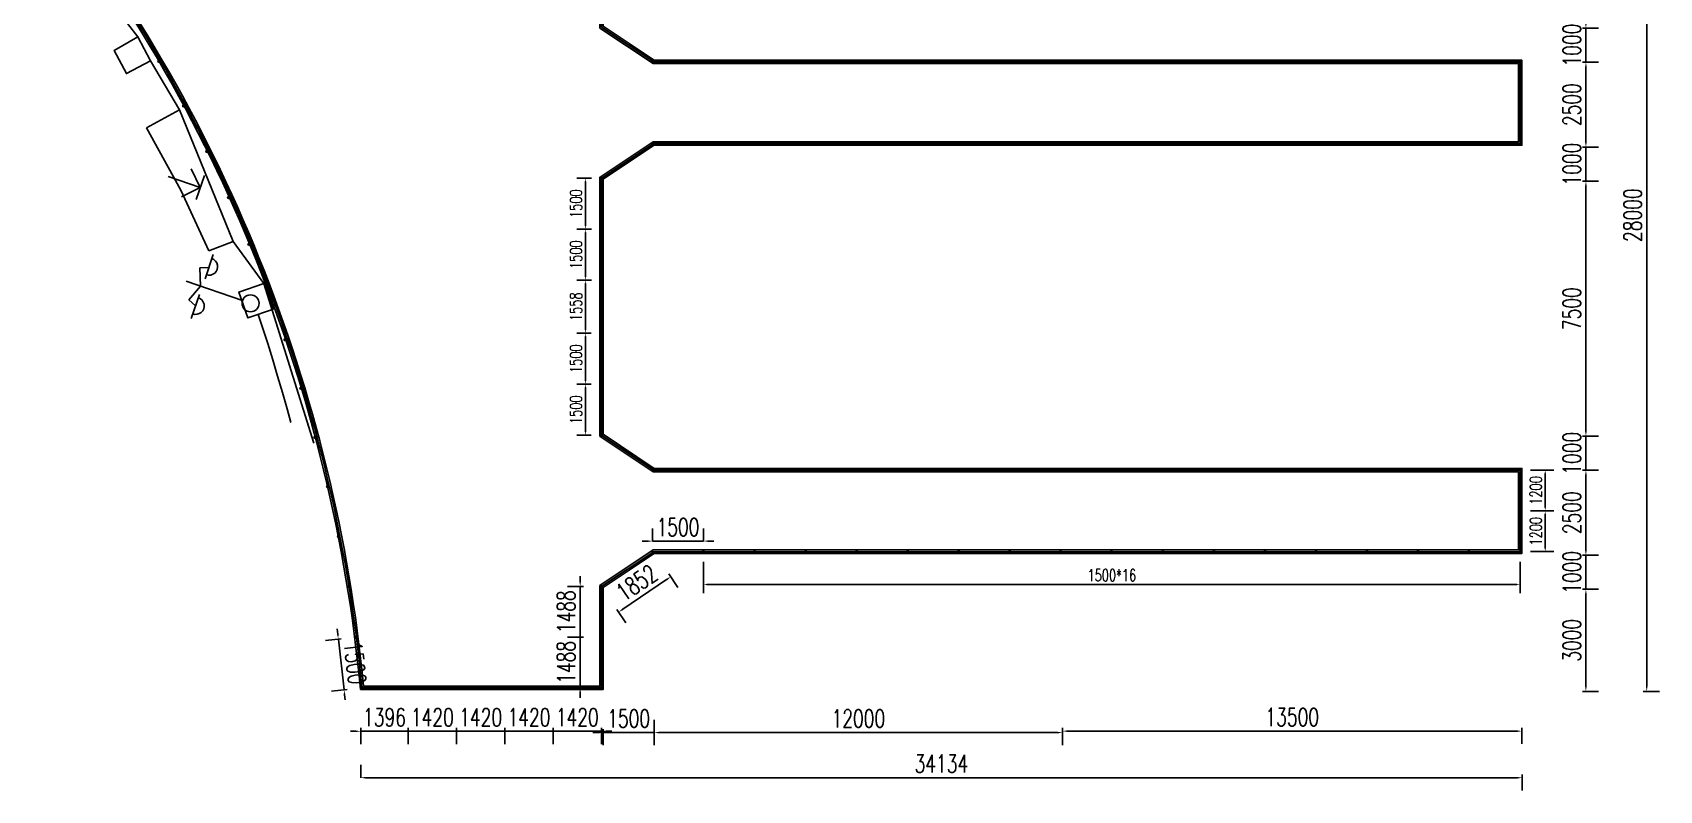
# Model space of a CAD drawing. Extents: x -89702 to 926017, y -610001 to -56924.
# Drawn here: x 507167 to 554980, y -133626 to -111341 of the extents above; entities that cross this region are included whole.
import ezdxf

# ---------------------------------------------------------------- set-up
doc = ezdxf.new("R2010")
doc.units = 0
doc.header["$LTSCALE"] = 10
doc.header["$MEASUREMENT"] = 0
for name, color, linetype in [('BJ03', 3, 'Continuous'), ('BJ06', 5, 'Continuous'), ('BJ09', 11, 'Continuous'), ('L-TEXT文字标注', 7, 'Continuous'), ('W-PLASTIC_RAILINGS塑木栏杆', 6, 'Continuous'), ('W-STEEL_FRAME钢架', 3, 'Continuous')]:
    doc.layers.add(name, color=color, linetype=linetype)
doc.layers.add('文字标注', color=7, linetype='Continuous', lineweight=18)
doc.styles.add('STANDARD_T3', font='simplex.shx', dxfattribs={"width": 0.7, "bigfont": 'gbcbig.shx'})
doc.linetypes.add('60003', pattern='A,1e-05,[136,bjxx.shx,S=0.075,R=0,X=-1e-05,Y=0],0.15', length=0.15001)
doc.linetypes.add('85003', pattern='A,1e-05,[136,bjxx.shx,S=0.075,R=0,X=-1e-05,Y=0],0.15', length=0.15001)
doc.dimstyles.new('W&&100', dxfattribs={"dimtxt": 350, "dimasz": 100, "dimexe": 250, "dimexo": 300, "dimgap": 100, "dimtad": 1, "dimdec": 0, "dimzin": 0, "dimdsep": 46, "dimtxsty": 'STANDARD_T3', "dimcen": 0.09, "dimclrd": 1, "dimclre": 1, "dimclrt": 7, "dimazin": 2, "dimtfac": 1, "dimtdec": 0, "dimtix": 1, "dimtmove": 2, "dimatfit": 3, "dimfxl": 0, "dimtolj": 1, "dimtzin": 0, "dimarcsym": 0})
doc.dimstyles.new('W&&150', dxfattribs={"dimtxt": 525, "dimasz": 150, "dimexe": 375, "dimexo": 450, "dimgap": 150, "dimtad": 1, "dimdec": 0, "dimzin": 0, "dimdsep": 46, "dimtxsty": 'STANDARD_T3', "dimcen": 0.09, "dimclrd": 1, "dimclre": 1, "dimclrt": 7, "dimazin": 2, "dimtfac": 1, "dimtdec": 0, "dimtix": 1, "dimtmove": 2, "dimatfit": 3, "dimfxl": 0, "dimtolj": 1, "dimtzin": 0, "dimarcsym": 0})

# ---------------------------------------------------------------- blocks, each defined once
blk = doc.blocks.new('*D1681')
at = {"layer": 'Defpoints', "color": 0, "transparency": 16777216}
for p in [(525422, -126604), (523890, -127644), (525923, -127342)]:
    blk.add_point(p, dxfattribs=at)
at = {"layer": 'L-TEXT文字标注', "color": 1, "lineweight": -2, "transparency": 16777216}
for p, q in [((524515, -128298), (525799, -127427)), ((525867, -127260), (526133, -127653)), ((524335, -128300), (524602, -128693))]:
    blk.add_line(p, q, dxfattribs=at)
at = {"layer": 'L-TEXT文字标注', "color": 1, "transparency": 16777216}
for points in [[(525785, -127406), (525813, -127447), (525923, -127342)], [(524501, -128278), (524529, -128319), (524391, -128383)]]:
    blk.add_solid(points, dxfattribs=at)
at = {"layer": 'L-TEXT文字标注', "color": 7, "transparency": 16777216, "insert": (524925, -127521), "char_height": 525, "attachment_point": 5, "rotation": 34.1779, "style": 'STANDARD_T3'}
blk.add_mtext('\\A1;1852', dxfattribs=at)
blk = doc.blocks.new('*D1682')
at = {"layer": 'Defpoints', "color": 0, "transparency": 16777216}
for p in [(516154, -129175), (516689, -129114), (516856, -130605)]:
    blk.add_point(p, dxfattribs=at)
at = {"layer": 'L-TEXT文字标注', "color": 1, "lineweight": -2, "transparency": 16777216}
for p, q in [((516137, -129025), (516120, -128876)), ((516241, -129165), (515781, -129216)), ((516321, -130665), (516154, -129175)), ((516409, -130655), (515949, -130707)), ((516338, -130814), (516355, -130963))]:
    blk.add_line(p, q, dxfattribs=at)
at = {"layer": 'L-TEXT文字标注', "color": 1, "transparency": 16777216}
for points in [[(516162, -129023), (516112, -129028), (516154, -129175)], [(516363, -130811), (516313, -130817), (516321, -130665)]]:
    blk.add_solid(points, dxfattribs=at)
at = {"layer": 'L-TEXT文字标注', "color": 7, "transparency": 16777216, "insert": (516648, -129874), "char_height": 525, "attachment_point": 5, "rotation": 276.4105, "style": 'STANDARD_T3'}
blk.add_mtext('\\A1;1500', dxfattribs=at)
blk = doc.blocks.new('*D1821')
at = {"layer": 'Defpoints', "color": 0, "transparency": 16777216}
for p in [(523947, -127711), (552818, -127711), (523947, -130711)]:
    blk.add_point(p, dxfattribs=at)
at = {"layer": 'L-TEXT文字标注', "color": 1, "lineweight": -2, "transparency": 16777216}
for p, q in [((552718, -127711), (553193, -127711)), ((552818, -130561), (552818, -127861)), ((552718, -130711), (553193, -130711))]:
    blk.add_line(p, q, dxfattribs=at)
at = {"layer": 'L-TEXT文字标注', "color": 1, "transparency": 16777216}
for points in [[(552793, -127861), (552843, -127861), (552818, -127711)], [(552793, -130561), (552843, -130561), (552818, -130711)]]:
    blk.add_solid(points, dxfattribs=at)
at = {"layer": 'L-TEXT文字标注', "color": 7, "transparency": 16777216, "insert": (552406, -129211), "char_height": 525, "attachment_point": 5, "rotation": 90, "style": 'STANDARD_T3'}
blk.add_mtext('\\A1;3000', dxfattribs=at)
blk = doc.blocks.new('*D1822')
at = {"layer": 'Defpoints', "color": 0, "transparency": 16777216}
for p in [(550945, -126711), (552818, -126711), (523947, -127711)]:
    blk.add_point(p, dxfattribs=at)
at = {"layer": 'L-TEXT文字标注', "color": 1, "lineweight": -2, "transparency": 16777216}
for p, q in [((552818, -126561), (552818, -126411)), ((552718, -126711), (553193, -126711)), ((552818, -127711), (552818, -126711)), ((552718, -127711), (553193, -127711)), ((552818, -127861), (552818, -128011))]:
    blk.add_line(p, q, dxfattribs=at)
at = {"layer": 'L-TEXT文字标注', "color": 1, "transparency": 16777216}
for points in [[(552793, -126561), (552843, -126561), (552818, -126711)], [(552793, -127861), (552843, -127861), (552818, -127711)]]:
    blk.add_solid(points, dxfattribs=at)
at = {"layer": 'L-TEXT文字标注', "color": 7, "transparency": 16777216, "insert": (552406, -127211), "char_height": 525, "attachment_point": 5, "rotation": 90, "style": 'STANDARD_T3'}
blk.add_mtext('\\A1;1000', dxfattribs=at)
blk = doc.blocks.new('*D1823')
at = {"layer": 'Defpoints', "color": 0, "transparency": 16777216}
for p in [(550945, -124211), (552818, -124211), (550945, -126711)]:
    blk.add_point(p, dxfattribs=at)
at = {"layer": 'L-TEXT文字标注', "color": 1, "lineweight": -2, "transparency": 16777216}
for p, q in [((552718, -124211), (553193, -124211)), ((552818, -126561), (552818, -124361)), ((552718, -126711), (553193, -126711))]:
    blk.add_line(p, q, dxfattribs=at)
at = {"layer": 'L-TEXT文字标注', "color": 1, "transparency": 16777216}
for points in [[(552793, -124361), (552843, -124361), (552818, -124211)], [(552793, -126561), (552843, -126561), (552818, -126711)]]:
    blk.add_solid(points, dxfattribs=at)
at = {"layer": 'L-TEXT文字标注', "color": 7, "transparency": 16777216, "insert": (552406, -125461), "char_height": 525, "attachment_point": 5, "rotation": 90, "style": 'STANDARD_T3'}
blk.add_mtext('\\A1;2500', dxfattribs=at)
blk = doc.blocks.new('*D1824')
at = {"layer": 'Defpoints', "color": 0, "transparency": 16777216}
for p in [(523947, -123211), (552818, -123211), (550945, -124211)]:
    blk.add_point(p, dxfattribs=at)
at = {"layer": 'L-TEXT文字标注', "color": 1, "lineweight": -2, "transparency": 16777216}
for p, q in [((552718, -123211), (553193, -123211)), ((552818, -123061), (552818, -122911)), ((552818, -124211), (552818, -123211)), ((552718, -124211), (553193, -124211)), ((552818, -124361), (552818, -124511))]:
    blk.add_line(p, q, dxfattribs=at)
at = {"layer": 'L-TEXT文字标注', "color": 1, "transparency": 16777216}
for points in [[(552793, -123061), (552843, -123061), (552818, -123211)], [(552793, -124361), (552843, -124361), (552818, -124211)]]:
    blk.add_solid(points, dxfattribs=at)
at = {"layer": 'L-TEXT文字标注', "color": 7, "transparency": 16777216, "insert": (552406, -123711), "char_height": 525, "attachment_point": 5, "rotation": 90, "style": 'STANDARD_T3'}
blk.add_mtext('\\A1;1000', dxfattribs=at)
blk = doc.blocks.new('*D1825')
at = {"layer": 'Defpoints', "color": 0, "transparency": 16777216}
for p in [(523947, -115711), (552818, -115711), (523947, -123211)]:
    blk.add_point(p, dxfattribs=at)
at = {"layer": 'L-TEXT文字标注', "color": 1, "lineweight": -2, "transparency": 16777216}
for p, q in [((552718, -115711), (553193, -115711)), ((552818, -123061), (552818, -115861)), ((552718, -123211), (553193, -123211))]:
    blk.add_line(p, q, dxfattribs=at)
at = {"layer": 'L-TEXT文字标注', "color": 1, "transparency": 16777216}
for points in [[(552793, -115861), (552843, -115861), (552818, -115711)], [(552793, -123061), (552843, -123061), (552818, -123211)]]:
    blk.add_solid(points, dxfattribs=at)
at = {"layer": 'L-TEXT文字标注', "color": 7, "transparency": 16777216, "insert": (552406, -119461), "char_height": 525, "attachment_point": 5, "rotation": 90, "style": 'STANDARD_T3'}
blk.add_mtext('\\A1;7500', dxfattribs=at)
blk = doc.blocks.new('*D1826')
at = {"layer": 'Defpoints', "color": 0, "transparency": 16777216}
for p in [(525447, -114711), (552818, -114711), (523947, -115711)]:
    blk.add_point(p, dxfattribs=at)
at = {"layer": 'L-TEXT文字标注', "color": 1, "lineweight": -2, "transparency": 16777216}
for p, q in [((552718, -114711), (553193, -114711)), ((552818, -114561), (552818, -114411)), ((552818, -115711), (552818, -114711)), ((552718, -115711), (553193, -115711)), ((552818, -115861), (552818, -116011))]:
    blk.add_line(p, q, dxfattribs=at)
at = {"layer": 'L-TEXT文字标注', "color": 1, "transparency": 16777216}
for points in [[(552793, -114561), (552843, -114561), (552818, -114711)], [(552793, -115861), (552843, -115861), (552818, -115711)]]:
    blk.add_solid(points, dxfattribs=at)
at = {"layer": 'L-TEXT文字标注', "color": 7, "transparency": 16777216, "insert": (552406, -115211), "char_height": 525, "attachment_point": 5, "rotation": 90, "style": 'STANDARD_T3'}
blk.add_mtext('\\A1;1000', dxfattribs=at)
blk = doc.blocks.new('*D1827')
at = {"layer": 'Defpoints', "color": 0, "transparency": 16777216}
for p in [(550945, -112211), (552818, -112211), (525447, -114711)]:
    blk.add_point(p, dxfattribs=at)
at = {"layer": 'L-TEXT文字标注', "color": 1, "lineweight": -2, "transparency": 16777216}
for p, q in [((552718, -112211), (553193, -112211)), ((552818, -114561), (552818, -112361)), ((552718, -114711), (553193, -114711))]:
    blk.add_line(p, q, dxfattribs=at)
at = {"layer": 'L-TEXT文字标注', "color": 1, "transparency": 16777216}
for points in [[(552793, -112361), (552843, -112361), (552818, -112211)], [(552793, -114561), (552843, -114561), (552818, -114711)]]:
    blk.add_solid(points, dxfattribs=at)
at = {"layer": 'L-TEXT文字标注', "color": 7, "transparency": 16777216, "insert": (552406, -113461), "char_height": 525, "attachment_point": 5, "rotation": 90, "style": 'STANDARD_T3'}
blk.add_mtext('\\A1;2500', dxfattribs=at)
blk = doc.blocks.new('*D1828')
at = {"layer": 'Defpoints', "color": 0, "transparency": 16777216}
for p in [(523947, -111211), (552818, -111211), (550945, -112211)]:
    blk.add_point(p, dxfattribs=at)
at = {"layer": 'L-TEXT文字标注', "color": 1, "lineweight": -2, "transparency": 16777216}
for p, q in [((552818, -111061), (552818, -110911)), ((552718, -111211), (553193, -111211)), ((552818, -112211), (552818, -111211)), ((552718, -112211), (553193, -112211)), ((552818, -112361), (552818, -112511))]:
    blk.add_line(p, q, dxfattribs=at)
at = {"layer": 'L-TEXT文字标注', "color": 1, "transparency": 16777216}
for points in [[(552793, -111061), (552843, -111061), (552818, -111211)], [(552793, -112361), (552843, -112361), (552818, -112211)]]:
    blk.add_solid(points, dxfattribs=at)
at = {"layer": 'L-TEXT文字标注', "color": 7, "transparency": 16777216, "insert": (552406, -111711), "char_height": 525, "attachment_point": 5, "rotation": 90, "style": 'STANDARD_T3'}
blk.add_mtext('\\A1;1000', dxfattribs=at)
blk = doc.blocks.new('*D1813')
at = {"layer": 'Defpoints', "color": 0, "transparency": 16777216}
for p in [(553318, -102712), (553318, -130711), (554605, -130711)]:
    blk.add_point(p, dxfattribs=at)
at = {"layer": 'L-TEXT文字标注', "color": 1, "lineweight": -2, "transparency": 16777216}
for p, q in [((554505, -102712), (554980, -102712)), ((554605, -102862), (554605, -130561)), ((554505, -130711), (554980, -130711))]:
    blk.add_line(p, q, dxfattribs=at)
at = {"layer": 'L-TEXT文字标注', "color": 1, "transparency": 16777216}
for points in [[(554580, -102862), (554630, -102862), (554605, -102712)], [(554580, -130561), (554630, -130561), (554605, -130711)]]:
    blk.add_solid(points, dxfattribs=at)
at = {"layer": 'L-TEXT文字标注', "color": 7, "transparency": 16777216, "insert": (554192, -116711), "char_height": 525, "attachment_point": 5, "rotation": 90, "style": 'STANDARD_T3'}
blk.add_mtext('\\A1;28000', dxfattribs=at)
blk = doc.blocks.new('*D1814')
at = {"layer": 'Defpoints', "color": 0, "transparency": 16777216}
for p in [(550937, -126654), (537437, -126711), (537437, -131881)]:
    blk.add_point(p, dxfattribs=at)
at = {"layer": 'L-TEXT文字标注', "color": 1, "lineweight": -2, "transparency": 16777216}
for p, q in [((537437, -131781), (537437, -132256)), ((550787, -131881), (537587, -131881)), ((550937, -131781), (550937, -132256))]:
    blk.add_line(p, q, dxfattribs=at)
at = {"layer": 'L-TEXT文字标注', "color": 1, "transparency": 16777216}
for points in [[(537587, -131856), (537587, -131906), (537437, -131881)], [(550787, -131856), (550787, -131906), (550937, -131881)]]:
    blk.add_solid(points, dxfattribs=at)
at = {"layer": 'L-TEXT文字标注', "color": 7, "transparency": 16777216, "insert": (544187, -131468), "char_height": 525, "attachment_point": 5, "style": 'STANDARD_T3'}
blk.add_mtext('\\A1;13500', dxfattribs=at)
blk = doc.blocks.new('*D1815')
at = {"layer": 'Defpoints', "color": 0, "transparency": 16777216}
for p in [(516812, -130711), (518208, -130605), (516812, -131885)]:
    blk.add_point(p, dxfattribs=at)
at = {"layer": 'L-TEXT文字标注', "color": 1, "lineweight": -2, "transparency": 16777216}
for p, q in [((516662, -131885), (516512, -131885)), ((516812, -131785), (516812, -132260)), ((518208, -131885), (516812, -131885)), ((518208, -131785), (518208, -132260)), ((518358, -131885), (518508, -131885))]:
    blk.add_line(p, q, dxfattribs=at)
at = {"layer": 'L-TEXT文字标注', "color": 1, "transparency": 16777216}
for points in [[(516662, -131860), (516662, -131910), (516812, -131885)], [(518358, -131860), (518358, -131910), (518208, -131885)]]:
    blk.add_solid(points, dxfattribs=at)
at = {"layer": 'L-TEXT文字标注', "color": 7, "transparency": 16777216, "insert": (517510, -131473), "char_height": 525, "attachment_point": 5, "style": 'STANDARD_T3'}
blk.add_mtext('\\A1;1396', dxfattribs=at)
blk = doc.blocks.new('*D1816')
at = {"layer": 'Defpoints', "color": 0, "transparency": 16777216}
for p in [(525437, -126654), (523937, -130654), (525437, -131923)]:
    blk.add_point(p, dxfattribs=at)
at = {"layer": 'L-TEXT文字标注', "color": 1, "lineweight": -2, "transparency": 16777216}
for p, q in [((523787, -131923), (523637, -131923)), ((523937, -131823), (523937, -132298)), ((523937, -131923), (525437, -131923)), ((525437, -131823), (525437, -132298)), ((525587, -131923), (525737, -131923))]:
    blk.add_line(p, q, dxfattribs=at)
at = {"layer": 'L-TEXT文字标注', "color": 1, "transparency": 16777216}
for points in [[(523787, -131898), (523787, -131948), (523937, -131923)], [(525587, -131898), (525587, -131948), (525437, -131923)]]:
    blk.add_solid(points, dxfattribs=at)
at = {"layer": 'L-TEXT文字标注', "color": 7, "transparency": 16777216, "insert": (524687, -131511), "char_height": 525, "attachment_point": 5, "style": 'STANDARD_T3'}
blk.add_mtext('\\A1;1500', dxfattribs=at)
blk = doc.blocks.new('*D1817')
at = {"layer": 'Defpoints', "color": 0, "transparency": 16777216}
for p in [(525437, -131942), (537437, -131881), (537437, -131923)]:
    blk.add_point(p, dxfattribs=at)
at = {"layer": 'L-TEXT文字标注', "color": 1, "lineweight": -2, "transparency": 16777216}
for p, q in [((525437, -131923), (525437, -131548)), ((525587, -131923), (537287, -131923)), ((537437, -131923), (537437, -132298))]:
    blk.add_line(p, q, dxfattribs=at)
at = {"layer": 'L-TEXT文字标注', "color": 1, "transparency": 16777216}
for points in [[(525587, -131898), (525587, -131948), (525437, -131923)], [(537287, -131898), (537287, -131948), (537437, -131923)]]:
    blk.add_solid(points, dxfattribs=at)
at = {"layer": 'L-TEXT文字标注', "color": 7, "transparency": 16777216, "insert": (531437, -131511), "char_height": 525, "attachment_point": 5, "style": 'STANDARD_T3'}
blk.add_mtext('\\A1;12000', dxfattribs=at)
blk = doc.blocks.new('*D1818')
at = {"layer": 'Defpoints', "color": 0, "transparency": 16777216}
for p in [(550945, -132256), (516811, -133251), (550945, -133251)]:
    blk.add_point(p, dxfattribs=at)
at = {"layer": 'L-TEXT文字标注', "color": 1, "lineweight": -2, "transparency": 16777216}
for p, q in [((516811, -133251), (516811, -132876)), ((516961, -133251), (550795, -133251)), ((550945, -133151), (550945, -133626))]:
    blk.add_line(p, q, dxfattribs=at)
at = {"layer": 'L-TEXT文字标注', "color": 1, "transparency": 16777216}
for points in [[(516961, -133226), (516961, -133276), (516811, -133251)], [(550795, -133226), (550795, -133276), (550945, -133251)]]:
    blk.add_solid(points, dxfattribs=at)
at = {"layer": 'L-TEXT文字标注', "color": 7, "transparency": 16777216, "insert": (533878, -132838), "char_height": 525, "attachment_point": 5, "style": 'STANDARD_T3'}
blk.add_mtext('\\A1;34134', dxfattribs=at)
blk = doc.blocks.new('*U1971')
at = {"layer": 'W-PLASTIC_RAILINGS塑木栏杆'}
blk.add_circle((0, 0), 25, dxfattribs=at)
blk = doc.blocks.new('*U1968')
at = {"layer": 'W-PLASTIC_RAILINGS塑木栏杆', "color": 0, "linetype": 'ByBlock', "lineweight": -2, "transparency": 16777216}
for p in [(0, 0), (1500, 0), (3000, 0), (4500, 0), (6000, 0), (7500, 0), (9000, 0), (10500, 0), (12000, 0), (13500, 0), (15000, 0), (16500, 0), (18000, 0), (19500, 0), (21000, 0), (22500, 0), (24000, 0), (25500, 0)]:
    blk.add_blockref('*U1971', p, dxfattribs=at)
blk = doc.blocks.new('*U1970')
at = {"layer": 'W-PLASTIC_RAILINGS塑木栏杆'}
blk.add_circle((0, 0), 25, dxfattribs=at)
blk = doc.blocks.new('*U1969')
at = {"layer": 'W-PLASTIC_RAILINGS塑木栏杆', "color": 0, "linetype": 'ByBlock', "lineweight": -2, "transparency": 16777216}
for p in [(0, 0), (1500, 0), (3000, 0), (4500, 0), (6000, 0), (7500, 0), (9000, 0), (10500, 0), (12000, 0), (13500, 0), (15000, 0), (16500, 0), (18000, 0), (19500, 0), (21000, 0), (22500, 0), (24000, 0), (25500, 0)]:
    blk.add_blockref('*U1970', p, dxfattribs=at)
blk = doc.blocks.new('*U1975')
at = {"layer": 'W-PLASTIC_RAILINGS塑木栏杆'}
blk.add_circle((0, 0), 25, dxfattribs=at)
blk = doc.blocks.new('*U1972')
at = {"layer": 'W-PLASTIC_RAILINGS塑木栏杆', "color": 0, "linetype": 'ByBlock', "lineweight": -2, "transparency": 16777216}
for p in [(0, 0), (1500, 0), (3000, 0), (4500, 0), (6000, 0), (7500, 0), (9000, 0), (10500, 0), (12000, 0), (13500, 0), (15000, 0), (16500, 0), (18000, 0), (19500, 0), (21000, 0), (22500, 0), (24000, 0), (25500, 0)]:
    blk.add_blockref('*U1975', p, dxfattribs=at)
blk = doc.blocks.new('*U1974')
at = {"layer": 'W-PLASTIC_RAILINGS塑木栏杆'}
blk.add_circle((0, 0), 25, dxfattribs=at)
blk = doc.blocks.new('*U1973')
at = {"layer": 'W-PLASTIC_RAILINGS塑木栏杆', "color": 0, "linetype": 'ByBlock', "lineweight": -2, "transparency": 16777216}
for p in [(0, 0), (1500, 0), (3000, 0), (4500, 0), (6000, 0), (7500, 0), (9000, 0), (10500, 0), (12000, 0), (13500, 0), (15000, 0), (16500, 0), (18000, 0), (19500, 0), (21000, 0), (22500, 0), (24000, 0), (25500, 0)]:
    blk.add_blockref('*U1974', p, dxfattribs=at)
blk = doc.blocks.new('*U1976')
at = {"layer": 'W-PLASTIC_RAILINGS塑木栏杆'}
blk.add_circle((0, 0), 25, dxfattribs=at)
blk = doc.blocks.new('*U1977')
at = {"layer": 'W-PLASTIC_RAILINGS塑木栏杆', "color": 0, "linetype": 'ByBlock', "lineweight": -2, "transparency": 16777216}
for p, rotation in [((507564, -107190), 127.1734758277843), ((508452, -108399), 125.3447273827538), ((509300, -109636), 123.5159789377235), ((510108, -110900), 121.6872304926932), ((510875, -112189), 119.8584820476627), ((511601, -113501), 118.0297336026324), ((512285, -114836), 116.2009851576024), ((512925, -116192), 114.3722367125723), ((513523, -117568), 112.5434882675418), ((514075, -118963), 110.7147398225113), ((514584, -120374), 108.8859913774808), ((515046, -121801), 107.0572429324505), ((515463, -123242), 105.2284944874203), ((515834, -124695), 103.3997460423904), ((516158, -126159), 101.5709975973603), ((516436, -127633), 99.7422491523302), ((516666, -129116), 97.91350070730006), ((516849, -130604), 96.08475226226976)]:
    blk.add_blockref('*U1976', p, dxfattribs=dict(at, rotation=rotation))
blk = doc.blocks.new('*D2123')
at = {"layer": 'Defpoints', "color": 0, "transparency": 16777216}
for p in [(525385, -126604), (526885, -126295), (526885, -126604)]:
    blk.add_point(p, dxfattribs=at)
at = {"layer": 'L-TEXT文字标注', "color": 1, "lineweight": -2, "transparency": 16777216}
for p, q in [((525385, -126295), (525385, -125920)), ((526885, -126295), (526885, -125920)), ((525235, -126295), (525085, -126295)), ((525385, -126295), (526885, -126295)), ((527035, -126295), (527185, -126295))]:
    blk.add_line(p, q, dxfattribs=at)
at = {"layer": 'L-TEXT文字标注', "color": 1, "transparency": 16777216}
for points in [[(525235, -126270), (525235, -126320), (525385, -126295)], [(527035, -126270), (527035, -126320), (526885, -126295)]]:
    blk.add_solid(points, dxfattribs=at)
at = {"layer": 'L-TEXT文字标注', "color": 7, "transparency": 16777216, "insert": (526135, -125882), "char_height": 525, "attachment_point": 5, "style": 'STANDARD_T3'}
blk.add_mtext('\\A1;1500', dxfattribs=at)
blk = doc.blocks.new('*D2124')
at = {"layer": 'Defpoints', "color": 0, "transparency": 16777216}
for p in [(526885, -126604), (550885, -126604), (550885, -127573)]:
    blk.add_point(p, dxfattribs=at)
at = {"layer": '文字标注', "color": 1, "lineweight": -2, "transparency": 16777216}
for p, q in [((526885, -126904), (526885, -127823)), ((550885, -126904), (550885, -127823)), ((526985, -127573), (550785, -127573))]:
    blk.add_line(p, q, dxfattribs=at)
at = {"layer": '文字标注', "color": 1, "transparency": 16777216}
for points in [[(526985, -127556), (526985, -127589), (526885, -127573)], [(550785, -127556), (550785, -127589), (550885, -127573)]]:
    blk.add_solid(points, dxfattribs=at)
at = {"layer": '文字标注', "color": 7, "transparency": 16777216, "insert": (538885, -127298), "char_height": 350, "attachment_point": 5, "style": 'STANDARD_T3'}
blk.add_mtext('\\A1;1500*16', dxfattribs=at)
blk = doc.blocks.new('*D2125')
at = {"layer": 'Defpoints', "color": 0, "transparency": 16777216}
for p in [(550885, -125404), (551622, -125404), (550885, -126604)]:
    blk.add_point(p, dxfattribs=at)
at = {"layer": '文字标注', "color": 1, "lineweight": -2, "transparency": 16777216}
for p, q in [((551185, -125404), (551872, -125404)), ((551622, -126504), (551622, -125504)), ((551185, -126604), (551872, -126604))]:
    blk.add_line(p, q, dxfattribs=at)
at = {"layer": '文字标注', "color": 1, "transparency": 16777216}
for points in [[(551606, -125504), (551639, -125504), (551622, -125404)], [(551606, -126504), (551639, -126504), (551622, -126604)]]:
    blk.add_solid(points, dxfattribs=at)
at = {"layer": '文字标注', "color": 7, "transparency": 16777216, "insert": (551347, -126004), "char_height": 350, "attachment_point": 5, "rotation": 90, "style": 'STANDARD_T3'}
blk.add_mtext('\\A1;1200', dxfattribs=at)
blk = doc.blocks.new('*D2126')
at = {"layer": 'Defpoints', "color": 0, "transparency": 16777216}
for p in [(550885, -124204), (551622, -124204), (550885, -125404)]:
    blk.add_point(p, dxfattribs=at)
at = {"layer": '文字标注', "color": 1, "lineweight": -2, "transparency": 16777216}
for p, q in [((551185, -124204), (551872, -124204)), ((551622, -125304), (551622, -124304)), ((551185, -125404), (551872, -125404))]:
    blk.add_line(p, q, dxfattribs=at)
at = {"layer": '文字标注', "color": 1, "transparency": 16777216}
for points in [[(551606, -124304), (551639, -124304), (551622, -124204)], [(551606, -125304), (551639, -125304), (551622, -125404)]]:
    blk.add_solid(points, dxfattribs=at)
at = {"layer": '文字标注', "color": 7, "transparency": 16777216, "insert": (551347, -124804), "char_height": 350, "attachment_point": 5, "rotation": 90, "style": 'STANDARD_T3'}
blk.add_mtext('\\A1;1200', dxfattribs=at)
blk = doc.blocks.new('*D2127')
at = {"layer": 'Defpoints', "color": 0, "transparency": 16777216}
for p in [(518208, -130605), (519628, -130605), (519628, -131885)]:
    blk.add_point(p, dxfattribs=at)
at = {"layer": 'L-TEXT文字标注', "color": 1, "lineweight": -2, "transparency": 16777216}
for p, q in [((518058, -131885), (517908, -131885)), ((518208, -131785), (518208, -132260)), ((518208, -131885), (519628, -131885)), ((519628, -131785), (519628, -132260)), ((519778, -131885), (519928, -131885))]:
    blk.add_line(p, q, dxfattribs=at)
at = {"layer": 'L-TEXT文字标注', "color": 1, "transparency": 16777216}
for points in [[(518058, -131860), (518058, -131910), (518208, -131885)], [(519778, -131860), (519778, -131910), (519628, -131885)]]:
    blk.add_solid(points, dxfattribs=at)
at = {"layer": 'L-TEXT文字标注', "color": 7, "transparency": 16777216, "insert": (518918, -131473), "char_height": 525, "attachment_point": 5, "style": 'STANDARD_T3'}
blk.add_mtext('\\A1;1420', dxfattribs=at)
blk = doc.blocks.new('*D2128')
at = {"layer": 'Defpoints', "color": 0, "transparency": 16777216}
for p in [(519628, -130605), (521048, -130605), (521048, -131885)]:
    blk.add_point(p, dxfattribs=at)
at = {"layer": 'L-TEXT文字标注', "color": 1, "lineweight": -2, "transparency": 16777216}
for p, q in [((519478, -131885), (519328, -131885)), ((519628, -131785), (519628, -132260)), ((519628, -131885), (521048, -131885)), ((521048, -131785), (521048, -132260)), ((521198, -131885), (521348, -131885))]:
    blk.add_line(p, q, dxfattribs=at)
at = {"layer": 'L-TEXT文字标注', "color": 1, "transparency": 16777216}
for points in [[(519478, -131860), (519478, -131910), (519628, -131885)], [(521198, -131860), (521198, -131910), (521048, -131885)]]:
    blk.add_solid(points, dxfattribs=at)
at = {"layer": 'L-TEXT文字标注', "color": 7, "transparency": 16777216, "insert": (520338, -131473), "char_height": 525, "attachment_point": 5, "style": 'STANDARD_T3'}
blk.add_mtext('\\A1;1420', dxfattribs=at)
blk = doc.blocks.new('*D2129')
at = {"layer": 'Defpoints', "color": 0, "transparency": 16777216}
for p in [(521048, -130605), (522468, -130605), (522468, -131885)]:
    blk.add_point(p, dxfattribs=at)
at = {"layer": 'L-TEXT文字标注', "color": 1, "lineweight": -2, "transparency": 16777216}
for p, q in [((520898, -131885), (520748, -131885)), ((521048, -131785), (521048, -132260)), ((521048, -131885), (522468, -131885)), ((522468, -131785), (522468, -132260)), ((522618, -131885), (522768, -131885))]:
    blk.add_line(p, q, dxfattribs=at)
at = {"layer": 'L-TEXT文字标注', "color": 1, "transparency": 16777216}
for points in [[(520898, -131860), (520898, -131910), (521048, -131885)], [(522618, -131860), (522618, -131910), (522468, -131885)]]:
    blk.add_solid(points, dxfattribs=at)
at = {"layer": 'L-TEXT文字标注', "color": 7, "transparency": 16777216, "insert": (521758, -131473), "char_height": 525, "attachment_point": 5, "style": 'STANDARD_T3'}
blk.add_mtext('\\A1;1420', dxfattribs=at)
blk = doc.blocks.new('*D2130')
at = {"layer": 'Defpoints', "color": 0, "transparency": 16777216}
for p in [(522468, -130605), (523887, -130604), (523887, -131885)]:
    blk.add_point(p, dxfattribs=at)
at = {"layer": 'L-TEXT文字标注', "color": 1, "lineweight": -2, "transparency": 16777216}
for p, q in [((522318, -131885), (522168, -131885)), ((522468, -131785), (522468, -132260)), ((522468, -131885), (523887, -131885)), ((523887, -131785), (523887, -132260)), ((524037, -131885), (524187, -131885))]:
    blk.add_line(p, q, dxfattribs=at)
at = {"layer": 'L-TEXT文字标注', "color": 1, "transparency": 16777216}
for points in [[(522318, -131860), (522318, -131910), (522468, -131885)], [(524037, -131860), (524037, -131910), (523887, -131885)]]:
    blk.add_solid(points, dxfattribs=at)
at = {"layer": 'L-TEXT文字标注', "color": 7, "transparency": 16777216, "insert": (523177, -131473), "char_height": 525, "attachment_point": 5, "style": 'STANDARD_T3'}
blk.add_mtext('\\A1;1420', dxfattribs=at)
blk = doc.blocks.new('*D2142')
at = {"layer": 'Defpoints', "color": 0, "transparency": 16777216}
for p in [(523891, -115623), (523413, -117123), (523891, -117123)]:
    blk.add_point(p, dxfattribs=at)
at = {"layer": '文字标注', "color": 1, "lineweight": -2, "transparency": 16777216}
for p, q in [((523591, -115623), (523163, -115623)), ((523413, -115723), (523413, -117023)), ((523591, -117123), (523163, -117123))]:
    blk.add_line(p, q, dxfattribs=at)
at = {"layer": '文字标注', "color": 1, "transparency": 16777216}
for points in [[(523397, -115723), (523430, -115723), (523413, -115623)], [(523397, -117023), (523430, -117023), (523413, -117123)]]:
    blk.add_solid(points, dxfattribs=at)
at = {"layer": '文字标注', "color": 7, "transparency": 16777216, "insert": (523138, -116373), "char_height": 350, "attachment_point": 5, "rotation": 90, "style": 'STANDARD_T3'}
blk.add_mtext('\\A1;1500', dxfattribs=at)
blk = doc.blocks.new('*D2143')
at = {"layer": 'Defpoints', "color": 0, "transparency": 16777216}
for p in [(523891, -117123), (523413, -118623), (523891, -118623)]:
    blk.add_point(p, dxfattribs=at)
at = {"layer": '文字标注', "color": 1, "lineweight": -2, "transparency": 16777216}
for p, q in [((523591, -117123), (523163, -117123)), ((523413, -117223), (523413, -118523)), ((523591, -118623), (523163, -118623))]:
    blk.add_line(p, q, dxfattribs=at)
at = {"layer": '文字标注', "color": 1, "transparency": 16777216}
for points in [[(523397, -117223), (523430, -117223), (523413, -117123)], [(523397, -118523), (523430, -118523), (523413, -118623)]]:
    blk.add_solid(points, dxfattribs=at)
at = {"layer": '文字标注', "color": 7, "transparency": 16777216, "insert": (523138, -117873), "char_height": 350, "attachment_point": 5, "rotation": 90, "style": 'STANDARD_T3'}
blk.add_mtext('\\A1;1500', dxfattribs=at)
blk = doc.blocks.new('*D2144')
at = {"layer": 'Defpoints', "color": 0, "transparency": 16777216}
for p in [(523891, -118623), (523413, -120181), (523887, -120181)]:
    blk.add_point(p, dxfattribs=at)
at = {"layer": '文字标注', "color": 1, "lineweight": -2, "transparency": 16777216}
for p, q in [((523591, -118623), (523163, -118623)), ((523413, -118723), (523413, -120081)), ((523587, -120181), (523163, -120181))]:
    blk.add_line(p, q, dxfattribs=at)
at = {"layer": '文字标注', "color": 1, "transparency": 16777216}
for points in [[(523397, -118723), (523430, -118723), (523413, -118623)], [(523397, -120081), (523430, -120081), (523413, -120181)]]:
    blk.add_solid(points, dxfattribs=at)
at = {"layer": '文字标注', "color": 7, "transparency": 16777216, "insert": (523138, -119402), "char_height": 350, "attachment_point": 5, "rotation": 90, "style": 'STANDARD_T3'}
blk.add_mtext('\\A1;1558', dxfattribs=at)
blk = doc.blocks.new('*D2145')
at = {"layer": 'Defpoints', "color": 0, "transparency": 16777216}
for p in [(523887, -120181), (523413, -121681), (523887, -121681)]:
    blk.add_point(p, dxfattribs=at)
at = {"layer": '文字标注', "color": 1, "lineweight": -2, "transparency": 16777216}
for p, q in [((523587, -120181), (523163, -120181)), ((523413, -120281), (523413, -121581)), ((523587, -121681), (523163, -121681))]:
    blk.add_line(p, q, dxfattribs=at)
at = {"layer": '文字标注', "color": 1, "transparency": 16777216}
for points in [[(523397, -120281), (523430, -120281), (523413, -120181)], [(523397, -121581), (523430, -121581), (523413, -121681)]]:
    blk.add_solid(points, dxfattribs=at)
at = {"layer": '文字标注', "color": 7, "transparency": 16777216, "insert": (523138, -120931), "char_height": 350, "attachment_point": 5, "rotation": 90, "style": 'STANDARD_T3'}
blk.add_mtext('\\A1;1500', dxfattribs=at)
blk = doc.blocks.new('*D2146')
at = {"layer": 'Defpoints', "color": 0, "transparency": 16777216}
for p in [(523887, -121681), (523413, -123181), (523887, -123181)]:
    blk.add_point(p, dxfattribs=at)
at = {"layer": '文字标注', "color": 1, "lineweight": -2, "transparency": 16777216}
for p, q in [((523587, -121681), (523163, -121681)), ((523413, -121781), (523413, -123081)), ((523587, -123181), (523163, -123181))]:
    blk.add_line(p, q, dxfattribs=at)
at = {"layer": '文字标注', "color": 1, "transparency": 16777216}
for points in [[(523397, -121781), (523430, -121781), (523413, -121681)], [(523397, -123081), (523430, -123081), (523413, -123181)]]:
    blk.add_solid(points, dxfattribs=at)
at = {"layer": '文字标注', "color": 7, "transparency": 16777216, "insert": (523138, -122431), "char_height": 350, "attachment_point": 5, "rotation": 90, "style": 'STANDARD_T3'}
blk.add_mtext('\\A1;1500', dxfattribs=at)
blk = doc.blocks.new('*D2147')
at = {"layer": 'Defpoints', "color": 0, "transparency": 16777216}
for p in [(523887, -127628), (523261, -129116), (523887, -129116)]:
    blk.add_point(p, dxfattribs=at)
at = {"layer": 'L-TEXT文字标注', "color": 1, "lineweight": -2, "transparency": 16777216}
for p, q in [((523361, -127628), (522886, -127628)), ((523261, -127478), (523261, -127328)), ((523261, -127628), (523261, -129116)), ((523361, -129116), (522886, -129116)), ((523261, -129266), (523261, -129416))]:
    blk.add_line(p, q, dxfattribs=at)
at = {"layer": 'L-TEXT文字标注', "color": 1, "transparency": 16777216}
for points in [[(523236, -127478), (523286, -127478), (523261, -127628)], [(523236, -129266), (523286, -129266), (523261, -129116)]]:
    blk.add_solid(points, dxfattribs=at)
at = {"layer": 'L-TEXT文字标注', "color": 7, "transparency": 16777216, "insert": (522849, -128372), "char_height": 525, "attachment_point": 5, "rotation": 90, "style": 'STANDARD_T3'}
blk.add_mtext('\\A1;1488', dxfattribs=at)
blk = doc.blocks.new('*D2148')
at = {"layer": 'Defpoints', "color": 0, "transparency": 16777216}
for p in [(523887, -129116), (523261, -130604), (523887, -130604)]:
    blk.add_point(p, dxfattribs=at)
at = {"layer": 'L-TEXT文字标注', "color": 1, "lineweight": -2, "transparency": 16777216}
for p, q in [((523261, -128966), (523261, -128816)), ((523361, -129116), (522886, -129116)), ((523261, -129116), (523261, -130604)), ((523361, -130604), (522886, -130604)), ((523261, -130754), (523261, -130904))]:
    blk.add_line(p, q, dxfattribs=at)
at = {"layer": 'L-TEXT文字标注', "color": 1, "transparency": 16777216}
for points in [[(523236, -128966), (523286, -128966), (523261, -129116)], [(523236, -130754), (523286, -130754), (523261, -130604)]]:
    blk.add_solid(points, dxfattribs=at)
at = {"layer": 'L-TEXT文字标注', "color": 7, "transparency": 16777216, "insert": (522849, -129860), "char_height": 525, "attachment_point": 5, "rotation": 90, "style": 'STANDARD_T3'}
blk.add_mtext('\\A1;1488', dxfattribs=at)
blk = doc.blocks.new('953')
for p, q in [((0, 2), (0, 0)), ((0, 0), (-0.87, 0.87)), ((-0.75, 0), (0.75, 0)), ((0.87, 0.87), (0, 0))]:
    blk.add_line(p, q)
blk = doc.blocks.new('35213')
for p, q in [((0, 0.5), (0, 4)), ((-1.98, 3), (-0.49, 3)), ((-0.99, 3.5), (-1.19, 3)), ((0, 3.1), (-0.99, 3.5)), ((0, 3.1), (1, 3.5)), ((0.5, 3), (2, 3)), ((1, 3.5), (1.2, 3))]:
    blk.add_line(p, q)
blk.add_circle((0, 0), 0.5)
for centre in [(-1.19, 3), (1.25, 3)]:
    blk.add_arc(centre, 0.5, 179, 0)
blk = doc.blocks.new('A$Cfdf82907')
at = {"layer": 'BJ06', "linetype": 'Continuous'}
for p, q in [((12337, 22659), (9682, 18693)), ((9136, 18118), (8037, 16850)), ((8037, 16850), (4866, 14129)), ((4866, 14129), (3984, 12882)), ((3984, 12882), (0, 9994))]:
    blk.add_line(p, q, dxfattribs=at)
at = {"layer": 'BJ06', "linetype": '60003', "ltscale": 3, "flags": 128}
blk.add_lwpolyline([(9682, 18693), (9136, 18118), (8554, 18670), (9084, 19228), (9682, 18693)], dxfattribs=at)
at = {"layer": 'BJ06', "linetype": '85003', "ltscale": 5, "flags": 128}
for points in [[(4382, 14714), (5816, 16062), (7232, 17602)], [(4866, 14129), (4382, 14714)]]:
    blk.add_lwpolyline(points, dxfattribs=at)
at = {"layer": 'BJ06', "linetype": 'Continuous', "flags": 128}
for points in [[(7232, 17602), (8037, 16850)], [(3363, 12372), (2878, 12999), (3514, 13490), (3984, 12882), (3363, 12372)]]:
    blk.add_lwpolyline(points, dxfattribs=at)
at = {"layer": 'BJ06', "linetype": '60003', "ltscale": 5, "flags": 128}
blk.add_lwpolyline([(3076, 12743), (2751, 12503), (2348, 12208), (1942, 11916), (1534, 11627), (1123, 11342), (711, 11059), (369, 10829)], dxfattribs=at)
at = {"layer": 'BJ03', "linetype": 'Continuous', "xscale": 500.0003141099963, "yscale": 500.0003141099963, "zscale": 500.0003141099963, "rotation": 359.5832737848739}
blk.add_blockref('35213', (3310, 13064), dxfattribs=at)
at = {"layer": 'BJ09', "linetype": 'Continuous', "xscale": 500.0003141099963, "yscale": 500.0003141099963, "zscale": 500.0003141099963, "rotation": 359.5832737848739}
blk.add_blockref('953', (6067, 15550), dxfattribs=at)

msp = doc.modelspace()

# ---------------------------------------------------------------- linework, layer by layer
at = {"layer": 'W-PLASTIC_RAILINGS塑木栏杆', "color": 6}
msp.add_lwpolyline([(513020, -102704.6), (509455.5, -102704.6, -0.116954), (507232.6, -106757.2, -0.145434), (516848.8, -130604.4), (523887.3, -130604.4), (523887.3, -127627.7), (525422, -126604.4), (550885.1, -126604.4), (550885.1, -124204.4), (525422, -124204.4), (523887.3, -123181.2), (523887.3, -115627.7), (525422, -114604.4), (550885.2, -114604.4), (550885.2, -112204.4), (525422, -112204.4), (523887.3, -111181.2), (523887.3, -102704.7), (518264.3, -102704.7)], format="xyb", dxfattribs=at)
at = {"layer": 'W-PLASTIC_RAILINGS塑木栏杆'}
for centre in [(550885.2, -113416.2), (523891.3, -115623.3), (523891.3, -117123.3), (523891.3, -118623.3), (523887.3, -120181.2), (523887.3, -121681.2), (523887.3, -123181.2), (550885.1, -125404.4), (523887.3, -127627.7), (523887.3, -129116), (518208, -130605.1), (519628, -130605.1), (521047.6, -130605.1), (522467.6, -130605.1), (523887.3, -130604.4)]:
    msp.add_circle(centre, 25, dxfattribs=at)
at = {"layer": 'W-STEEL_FRAME钢架'}
for points in [[(516803.3, -130654.4), (523937.3, -130654.4), (523937.3, -127654.4), (525437.2, -126654.4), (550935.1, -126654.4), (550935.1, -124154.4), (525437.2, -124154.4), (523937.3, -123154.4), (523937.3, -115654.4), (525437.2, -114654.4), (550935.2, -114654.4), (550935.2, -112154.4), (525437.2, -112154.4), (523937.3, -111154.4), (523937.3, -102654.7), (509417.3, -102654.6, -0.1190009), (507167, -106755.1, -0.1459322)], [(516894.3, -130554.4), (523837.3, -130554.4), (523837.3, -127600.9), (525406.9, -126554.4), (550835.1, -126554.4), (550835.1, -124254.4), (525406.9, -124254.4), (523837.3, -123207.9), (523837.3, -115600.9), (525406.9, -114554.4), (550835.2, -114554.4), (550835.2, -112254.4), (525406.9, -112254.4), (523837.3, -111207.9), (523837.3, -102754.7), (509493.5, -102754.6, -0.1149276), (507298.1, -106759.2, -0.144938)]]:
    msp.add_lwpolyline(points, format="xyb", close=True, dxfattribs=at)

# ---------------------------------------------------------------- block references
at = {"rotation": 71.43466228436047}
msp.add_blockref('A$Cfdf82907', (524903.2, -126599.9), dxfattribs=at)
at = {"layer": 'W-PLASTIC_RAILINGS塑木栏杆', "color": 3}
msp.add_blockref('*U1977', (0, 0), dxfattribs=at)
at = {"layer": 'W-PLASTIC_RAILINGS塑木栏杆', "color": 3, "xscale": -1}
for name, p in [('*U1968', (550885.2, -112204.4)), ('*U1972', (550885.1, -124204.4))]:
    msp.add_blockref(name, p, dxfattribs=at)
at = {"layer": 'W-PLASTIC_RAILINGS塑木栏杆', "color": 3, "rotation": 180}
for name, p in [('*U1969', (550885.2, -114604.4)), ('*U1973', (550885.1, -126604.4))]:
    msp.add_blockref(name, p, dxfattribs=at)

# ---------------------------------------------------------------- dimensions: what is measured, and where the dimension line sits
at = {"layer": 'L-TEXT文字标注', "color": 3}
for base, p1, p2, picture, middle in [((554604.7, -130711.3), (553318.3, -102711.6), (553318.3, -130711.3), '*D1813', (554192.2, -116711.4)), ((552818.3, -111211.3), (550945.2, -112211.3), (523947.2, -111211.3), '*D1828', (552405.8, -111711.3)), ((552818.3, -112211.3), (525447.1, -114711.3), (550945.2, -112211.3), '*D1827', (552405.8, -113461.3)), ((552818.3, -114711.3), (523947.2, -115711.3), (525447.1, -114711.3), '*D1826', (552405.8, -115211.3)), ((552818.3, -115711.3), (523947.2, -123211.3), (523947.2, -115711.3), '*D1825', (552405.8, -119461.3)), ((552818.3, -123211.3), (550945.1, -124211.3), (523947.2, -123211.3), '*D1824', (552405.8, -123711.3)), ((552818.3, -124211.3), (550945.1, -126711.3), (550945.1, -124211.3), '*D1823', (552405.8, -125461.3)), ((552818.3, -126711.3), (523947.2, -127711.3), (550945.1, -126711.3), '*D1822', (552405.8, -127211.3)), ((523261.1, -129116), (523887.3, -127627.7), (523887.3, -129116), '*D2147', (522848.6, -128371.8)), ((552818.3, -127711.3), (523947.2, -130711.3), (523947.2, -127711.3), '*D1821', (552405.8, -129211.3)), ((523261.1, -130604.4), (523887.3, -129116), (523887.3, -130604.4), '*D2148', (522848.6, -129860.2))]:
    dim = msp.add_linear_dim(base=base, p1=p1, p2=p2, angle=90, dimstyle='W&&150', override={"dimfxlon": 1}, dxfattribs=at)
    dim.commit()
    dim.dimension.update_dxf_attribs({"geometry": picture, "text_midpoint": middle})
for base, p1, p2, picture, middle in [((526885.1, -126295), (525385.1, -126604.4), (526885.1, -126604.4), '*D2123', (526135.1, -125882.5)), ((525437.2, -131923.3), (523937.3, -130654.4), (525437.2, -126654.4), '*D1816', (524687.2, -131510.8)), ((537437.1, -131880.6), (550937.1, -126654.4), (537437.1, -126711.3), '*D1814', (544187.1, -131468.1)), ((516811.7, -131885.2), (518208, -130605.1), (516811.7, -130711), '*D1815', (517509.8, -131472.7)), ((519628, -131885.2), (518208, -130605.1), (519628, -130605.1), '*D2127', (518918, -131472.7)), ((521047.6, -131885.2), (519628, -130605.1), (521047.6, -130605.1), '*D2128', (520337.8, -131472.7)), ((522467.6, -131885.2), (521047.6, -130605.1), (522467.6, -130605.1), '*D2129', (521757.6, -131472.7)), ((523887.3, -131885.2), (522467.6, -130605.1), (523887.3, -130604.4), '*D2130', (523177.4, -131472.7)), ((537437.1, -131923.3), (525437.2, -131941.5), (537437.1, -131880.6), '*D1817', (531437.1, -131510.8)), ((550945.1, -133250.6), (516811.2, -133250.6), (550945.1, -132255.6), '*D1818', (533878.1, -132838.1))]:
    dim = msp.add_linear_dim(base=base, p1=p1, p2=p2, dimstyle='W&&150', override={"dimfxlon": 1}, dxfattribs=at)
    dim.commit()
    dim.dimension.update_dxf_attribs({"geometry": picture, "text_midpoint": middle})
for p1, p2, distance, picture, middle in [((523889.6, -127644.5), (525421.5, -126604.2), -892.4, '*D1681', (524925.1, -127521.3)), ((516856, -130605.1), (516688.5, -129114.5), 537.9, '*D1682', (516647.6, -129873.8))]:
    dim = msp.add_aligned_dim(p1=p1, p2=p2, distance=distance, dimstyle='W&&150', override={"dimfxlon": 1}, dxfattribs=at)
    dim.commit()
    dim.dimension.update_dxf_attribs({"geometry": picture, "text_midpoint": middle})
at = {"layer": '文字标注'}
for base, p1, p2, picture, middle in [((523413.3, -117123.3), (523891.3, -115623.3), (523891.3, -117123.3), '*D2142', (523138.3, -116373.3)), ((523413.3, -118623.3), (523891.3, -117123.3), (523891.3, -118623.3), '*D2143', (523138.3, -117873.3)), ((523413.3, -120181.2), (523891.3, -118623.3), (523887.3, -120181.2), '*D2144', (523138.3, -119402.2)), ((523413.3, -121681.2), (523887.3, -120181.2), (523887.3, -121681.2), '*D2145', (523138.3, -120931.2)), ((523413.3, -123181.2), (523887.3, -121681.2), (523887.3, -123181.2), '*D2146', (523138.3, -122431.2)), ((551622.3, -124204.4), (550885.1, -125404.4), (550885.1, -124204.4), '*D2126', (551347.3, -124804.4)), ((551622.3, -125404.4), (550885.1, -126604.4), (550885.1, -125404.4), '*D2125', (551347.3, -126004.4))]:
    dim = msp.add_linear_dim(base=base, p1=p1, p2=p2, angle=90, dimstyle='W&&100', dxfattribs=at)
    dim.commit()
    dim.dimension.update_dxf_attribs({"geometry": picture, "text_midpoint": middle})
dim = msp.add_linear_dim(base=(550885.1, -127572.7), p1=(526885.1, -126604.4), p2=(550885.1, -126604.4), text='1500*16', dimstyle='W&&100', dxfattribs=at)
dim.commit()
dim.dimension.update_dxf_attribs({"geometry": '*D2124', "text_midpoint": (538885.1, -127297.7)})

doc.saveas('drawing.dxf')
